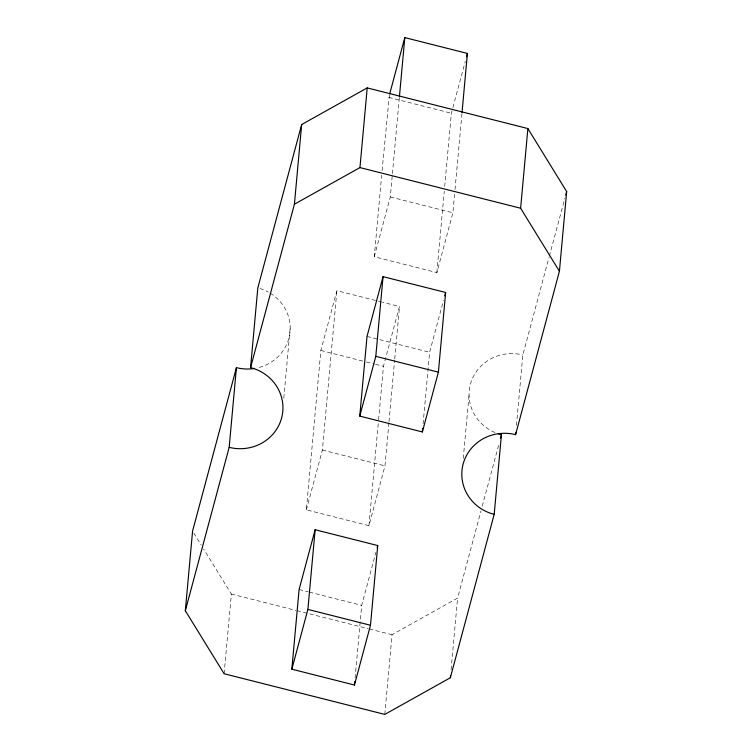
<?xml version="1.0" encoding="UTF-8"?>
<svg xmlns="http://www.w3.org/2000/svg" width="752" height="752" viewBox="0 0 752 752"><rect width="100%" height="100%" fill="white"/><g stroke="black" fill="none" stroke-linecap="round" stroke-linejoin="round"><path stroke-width="0.56" stroke-dasharray="3.76 2.82" d="M224.124 673.754L231.372 594.071L203.66 549.063M283.795 398.118L290.206 327.675M388.906 422.84L384.986 465.883L368.95 525.667L306.346 509.828L320.85 350.46L336.896 290.676L381.283 301.909M306.346 509.828L322.392 450.044L336.896 290.676M454.593 194.185L452.901 212.797L436.865 272.581L374.261 256.752L381.668 175.319M382.091 170.666L389.367 95.128M374.261 256.752L390.307 196.968L392.318 174.868M392.422 173.703L399.303 98.089M355.076 678.097L361.693 605.351L375.925 552.335M368.95 525.667L378.472 420.97M378.585 419.804L383.454 366.299L399.491 306.515L382.42 302.201M389.01 421.675L394.621 360.029M394.734 358.864L399.491 306.515M384.798 714.4L392.046 634.716L457.583 598.094L481.036 510.721M423.094 423.865L429.608 352.265L443.53 300.377M436.865 272.581L444.272 191.158M444.695 186.505L451.369 113.223L452.572 108.711M455.016 189.532L461.907 113.928M463.27 458.466L469.051 394.95M451.068 669.694L457.583 598.094M516.417 425.425L522.828 354.982L549.016 257.391M452.883 107.583L465.291 61.335M482.248 506.181L498.999 443.765M549.317 256.253L564.846 198.378M388.765 97.384L451.369 113.223M390.307 196.968L452.901 212.797M367.014 336.435L429.608 352.265M320.85 350.46L365.237 361.693M366.374 361.975L374.346 363.996M375.483 364.278L383.454 366.299M322.392 450.044L384.986 465.883M299.099 589.512L308.198 591.815M309.335 592.106L361.693 605.351M231.372 594.071L295.874 610.389M297.002 610.671L368.283 628.71M369.42 628.992L392.046 634.716M193.809 533.055L201.198 545.059M270.184 293.148A43.099 41.21 5.2 0 1 289.567 335.185A43.099 41.21 5.2 0 1 256.554 368.095M259.976 288.542A43.099 41.21 5.2 0 1 268.257 292.03M495.032 432.541A43.099 41.21 5.2 0 1 471.363 381.179A43.099 41.21 5.2 0 1 522.828 354.982"/><path stroke-width="1.13" d="M498.2 433.744A43.099 41.21 5.2 0 0 501.434 434.684L494.186 514.368L450.335 677.778L384.798 714.4L224.124 673.754L185.33 610.737L192.578 531.053L236.429 367.653A43.099 41.21 5.2 0 0 254.336 368.499M185.33 610.737L229.172 447.337L236.429 367.653M229.172 447.337A43.099 41.21 5.2 0 0 281.605 418.037A43.099 41.21 5.2 0 0 250.566 367.625L257.814 287.941L301.665 124.531L367.202 87.909L527.876 128.554L566.67 191.572L559.422 271.256L515.571 434.665A43.099 41.21 5.2 0 0 463.147 463.956A43.099 41.21 5.2 0 0 494.186 514.368M250.566 367.625L294.417 204.215L301.665 124.531M291.842 669.195L299.099 589.512L315.135 529.728L377.739 545.567L370.482 625.25L354.446 685.025L291.842 669.195L307.888 609.411L315.135 529.728M294.417 204.215L359.954 167.593L367.202 87.909M359.757 416.11L367.014 336.435L383.05 276.651L445.654 292.481L438.397 372.165L422.361 431.949L359.757 416.11L375.803 356.335L383.05 276.651M399.406 96.923L404.811 37.6L467.406 53.439L462.01 112.762M354.446 685.025L354.756 681.566M422.361 431.949L422.671 428.49M450.335 677.778L450.542 675.465M559.422 271.256L520.628 208.238L527.876 128.554M515.571 434.665L515.778 432.353M389.677 94L404.811 37.6M466.503 56.823L467.406 53.439M377.137 547.823L377.739 545.567M444.742 295.865L445.654 292.481M500.522 438.096L501.434 434.684M565.758 194.975L566.67 191.572M359.954 167.593L520.628 208.238M375.803 356.335L438.397 372.165M307.888 609.411L370.482 625.25"/></g></svg>
